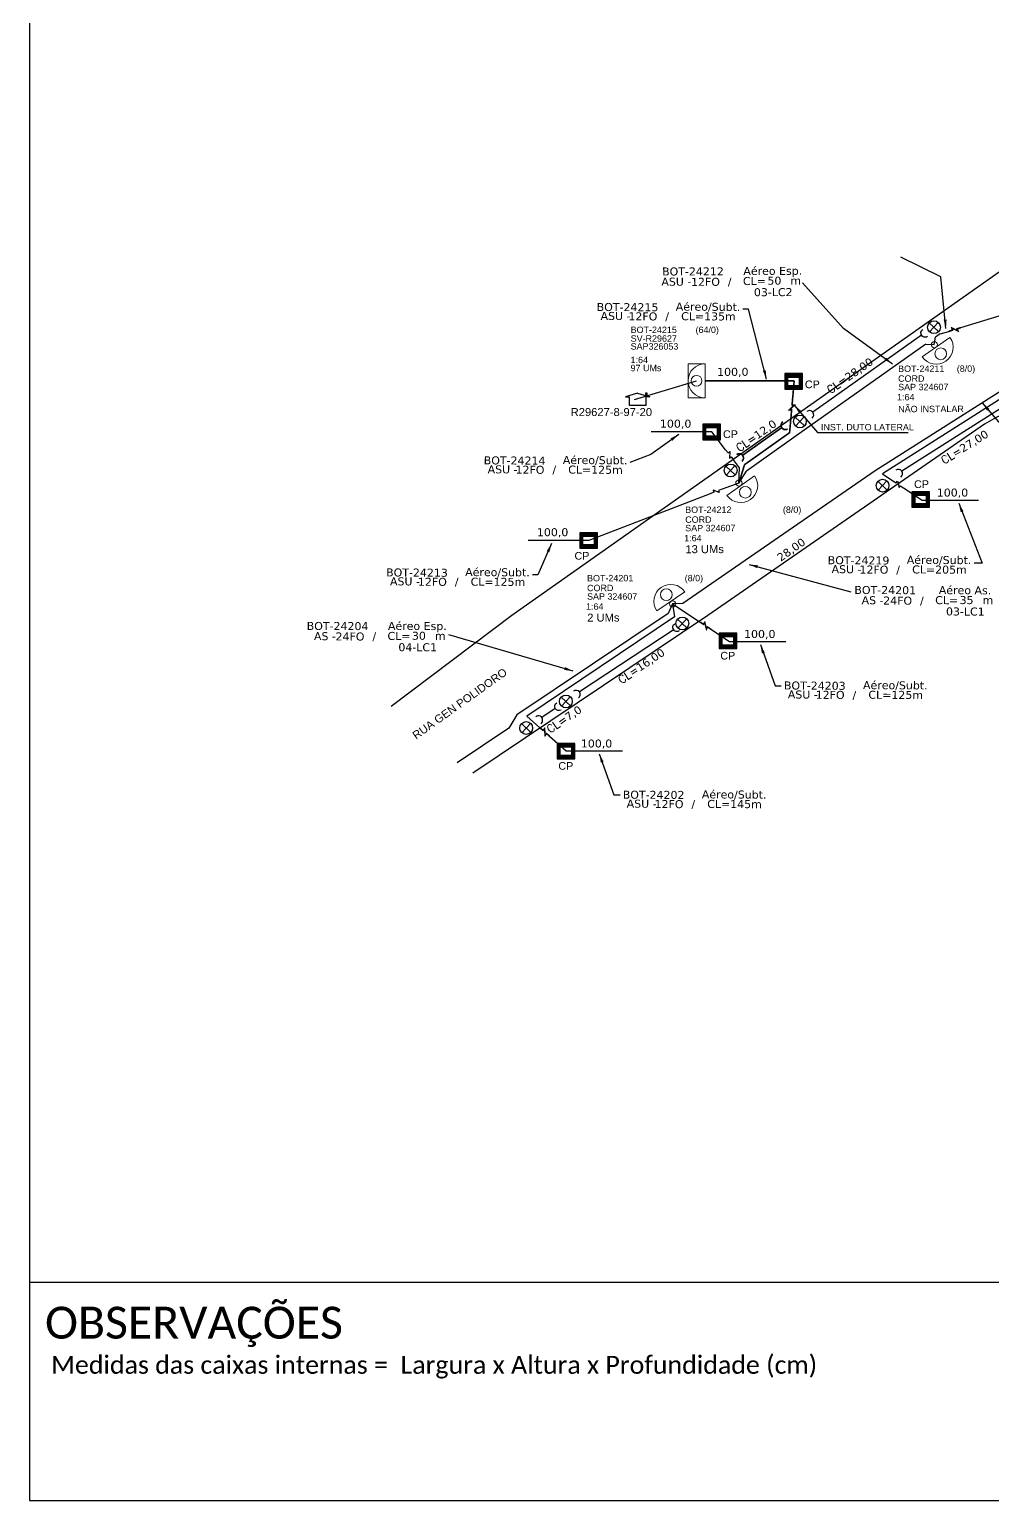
# Model space of a CAD drawing. Extents: x -89 to 749, y 705 to 1299.
# Drawn here: x -89.3 to 125.8, y 705 to 1033.4 of the extents above; entities that cross this region are included whole.
import ezdxf
from ezdxf.enums import TextEntityAlignment as Align

# ---------------------------------------------------------------- set-up
doc = ezdxf.new("R2010")
doc.units = 0
for name, color, linetype in [('10.1-Caixas Subterrâneas', 5, 'Continuous'), ('10.4-Postes', 1, 'Continuous'), ('CAP a instalar', 1, 'Continuous'), ('label_cabos', 7, 'Continuous'), ('Legenda', 1, 'Continuous'), ('QUADRA', 7, 'Continuous'), ('Subida Lateral', 5, 'Continuous'), ('surveys', 7, 'Continuous'), ('surveys legendas', 7, 'Continuous')]:
    doc.layers.add(name, color=color, linetype=linetype)
for name, color, linetype, lineweight in [("20.0-LEGENDA DOS CDO'S", 1, 'Continuous', 0), ('20.1-CDO_INTERIOR', 1, 'Continuous', 0), ('20.2-CDO_POSTE', 1, 'Continuous', 5), ('20.6-CORDOALHA_SUPORTE', 7, 'Continuous', 25), ('CORDOALHA_SUPORTE', 7, 'Continuous', 25), ('Segmento Logradouro Texto', 7, 'Continuous', 0)]:
    doc.layers.add(name, color=color, linetype=linetype, lineweight=lineweight)
doc.layers.add('DROP DE CLIENTE', color=140, linetype='Continuous', plot=False)
doc.layers.add('EXTRA', color=50, linetype='Continuous', plot=False)
doc.styles.add('ARIAL', font='arial.ttf')
doc.styles.add('DIGICADE', font='arial.ttf')
doc.styles.add('ROMANS', font='romans')
doc.styles.add('siredit', font='verdana.ttf')
doc.styles.get("Standard").update_dxf_attribs({"font": 'arial.ttf'})
doc.styles.add('WMF-Calibri0', font='calibri.ttf')
doc.linetypes.add('FENCELINE1', pattern='A,0.25,-0.1,[133,ltypeshp.shx,S=0.1,R=0,X=-0.1,Y=0],-0.1,1', length=1.45)
doc.dimstyles.new('CL', dxfattribs={"dimtxt": 1, "dimasz": 2, "dimexe": 0.18, "dimexo": 0.0625, "dimgap": 0.09, "dimtad": 0, "dimdec": 0, "dimrnd": 1, "dimzin": 0, "dimdsep": 46, "dimtxsty": 'siredit', "dimblk": 'NONE', "dimcen": 0, "dimse1": 1, "dimse2": 1, "dimsd1": 1, "dimsd2": 1, "dimclrt": 7, "dimadec": 0, "dimazin": 0, "dimtfac": 1, "dimtdec": 0, "dimtofl": 0, "dimtmove": 0, "dimatfit": 3, "dimfxl": 0, "dimtolj": 1, "dimtzin": 0, "dimarcsym": 0})
doc.dimstyles.new('ISO-25', dxfattribs={"dimtxt": 2.5, "dimasz": 2.5, "dimexe": 1.25, "dimexo": 0.625, "dimtad": 1, "dimtxsty": 'Standard', "dimcen": 2.5, "dimadec": 0, "dimazin": 0, "dimtfac": 1, "dimtmove": 0, "dimatfit": 3, "dimfxl": 0, "dimarcsym": 0})

# ---------------------------------------------------------------- blocks, each defined once
blk = doc.blocks.new('SURVEY_SURVEY')
for p, q in [((0, 0.0000152), (-0.0000151, 0.0000108)), ((-0.0000151, 0.0000108), (-0.0000104, 0.0000108)), ((-0.0000103, 0), (-0.0000103, 0.0000108)), ((0.0000103, 0), (-0.0000103, 0)), ((0, 0.0000152), (0.0000151, 0.0000108)), ((0.0000101, 0.0000159), (0.0000117, 0.0000159)), ((0.0000101, 0.0000123), (0.0000101, 0.0000159)), ((0.0000151, 0.0000108), (0.0000103, 0.0000108)), ((0.0000103, 0.0000108), (0.0000103, 0)), ((0.0000117, 0.0000159), (0.0000117, 0.0000119))]:
    blk.add_line(p, q)
blk = doc.blocks.new('CDOE_CT_POSTE')
at = {"layer": "20.0-LEGENDA DOS CDO'S", "color": 0, "style": 'ARIAL'}
for tag, p in [('CDO_N', (0.12, 5.25)), ('CORDOALHA', (0.12, 4.02)), ('SAP', (0.12, 2.96)), ('1:XX', (0.14, 1.23)), ('UMS', (0.14, 0.22))]:
    blk.add_attdef(tag, p, '', height=0.68, rotation=0.118, dxfattribs=at)
blk.add_attdef('FIBRAS_UTILIZADAS', text='', height=0.68, rotation=0.118, dxfattribs=at).set_placement((7.83, 5.26), align=Align.CENTER)
blk = doc.blocks.new('*X58')
at = {"color": 0, "linetype": 'Continuous'}
for p, q in [((-1.25, 0.34099), (-0.49099, 1.1)), ((-1.25, 0.517767), (-0.667767, 1.1)), ((-1.25, 0.694544), (-0.844544, 1.1)), ((-1.25, 0.87132), (-1.02132, 1.1)), ((-1.25, 1.048097), (-1.198097, 1.1)), ((-1.25, 0.164214), (-0.8035, 0.610714)), ((-1.25, -0.012563), (-0.8035, 0.433937)), ((-1.25, -0.18934), (-0.8035, 0.25716)), ((-1.25, -0.366117), (-0.8035, 0.080383)), ((-0.789214, 0.625), (-0.314214, 1.1)), ((-0.612437, 0.625), (-0.137437, 1.1)), ((-0.43566, 0.625), (0.03934, 1.1)), ((-0.258883, 0.625), (0.216117, 1.1)), ((-0.082107, 0.625), (0.392893, 1.1)), ((0.09467, 0.625), (0.56967, 1.1)), ((0.271447, 0.625), (0.746447, 1.1)), ((0.448223, 0.625), (0.923223, 1.1)), ((0.625, 0.625), (1.1, 1.1)), ((0.801777, 0.625), (1.25, 1.073223)), ((0.8035, 0.449947), (1.25, 0.896447)), ((0.8035, 0.27317), (1.25, 0.71967)), ((0.8035, 0.096393), (1.25, 0.542893)), ((0.8035, -0.080383), (1.25, 0.366117)), ((0.8035, -0.25716), (1.25, 0.18934)), ((0.8035, -0.433937), (1.25, 0.012563)), ((-1.25, -0.542893), (-0.8035, -0.096393)), ((-1.25, -0.71967), (-0.8035, -0.27317)), ((-1.25, -0.896447), (-0.8035, -0.449947)), ((-1.25, -1.073223), (-0.801777, -0.625)), ((-1.1, -1.1), (-0.625, -0.625)), ((-0.923223, -1.1), (-0.448223, -0.625)), ((-0.746447, -1.1), (-0.271447, -0.625)), ((-0.56967, -1.1), (-0.09467, -0.625)), ((-0.392893, -1.1), (0.082107, -0.625)), ((-0.216117, -1.1), (0.258883, -0.625)), ((-0.03934, -1.1), (0.43566, -0.625)), ((0.137437, -1.1), (0.612437, -0.625)), ((0.314214, -1.1), (0.789214, -0.625)), ((0.49099, -1.1), (1.25, -0.34099)), ((0.667767, -1.1), (1.25, -0.517767)), ((0.8035, -0.610714), (1.25, -0.164214)), ((0.844544, -1.1), (1.25, -0.694544)), ((1.02132, -1.1), (1.25, -0.87132)), ((1.198097, -1.1), (1.25, -1.048097))]:
    blk.add_line(p, q, dxfattribs=at)
blk = doc.blocks.new('MANHOLE_MQ')
at = {"color": 0, "linetype": 'Continuous'}
for p, q in [((0.0000062, 0.0000057), (-0.0000063, 0.0000057)), ((-0.0000063, 0.0000057), (-0.0000063, -0.0000053)), ((-0.000004, 0.0000033), (0.000004, 0.0000033)), ((-0.000004, -0.0000029), (-0.000004, 0.0000033)), ((0.000004, 0.0000033), (0.000004, -0.0000029)), ((0.0000062, -0.0000053), (0.0000062, 0.0000057)), ((-0.0000063, -0.0000053), (0.0000062, -0.0000053)), ((0.000004, -0.0000029), (-0.000004, -0.0000029)), ((0.000004, -0.0000029), (0.000004, -0.0000029))]:
    blk.add_line(p, q, dxfattribs=at)
at = {"color": 0, "linetype": 'Continuous', "xscale": 5e-06, "yscale": 5e-06, "zscale": 1e-05}
blk.add_blockref('*X58', (0, 0.0000002), dxfattribs=at)
blk = doc.blocks.new('*U71')
at = {"color": 0}
blk.add_line((2.14, -0.58), (-2.1, -0.68), dxfattribs=at)
for centre, radius in [((0, 0.38), 0.733), ((0.03, -1.03), 0.393)]:
    blk.add_circle(centre, radius, dxfattribs=at)
blk.add_arc((0.02, -0.63), 2.12, 1.3782, 181.3782, dxfattribs=at)
blk = doc.blocks.new('Inst CDOE-8 CAIXA DIST OPT CDOE 48F_8D C_SPL OPTAP')
at = {"layer": "20.0-LEGENDA DOS CDO'S", "color": 0, "style": 'ARIAL'}
for tag, p, height in [('FID', (0.12, 5.25), 0.8), ('SAP', (0.12, 2.96), 0.8), ('CORDOALHA', (0.12, 4.02), 0.8), ('1:XX', (-0.01, 1.7), 0.8), ('UMS', (0.14, 0.22), 1)]:
    blk.add_attdef(tag, p, '', height=height, rotation=0.118, dxfattribs=at)
at = {"layer": "20.0-LEGENDA DOS CDO'S", "color": 0}
for tag, p, style, flags in [('ID_ATIVIDADE', (0.12, 6.47), 'ARIAL', 3), ('FATOR', (7.92, 6.47), 'ARIAL', 1), ('QTDE', (0.23, -0.97), 'DIGICADE', 3)]:
    blk.add_attdef(tag, p, '', height=0.8, rotation=0.118, dxfattribs=dict(at, style=style, flags=flags))
at = {"layer": "20.0-LEGENDA DOS CDO'S", "color": 0, "style": 'ARIAL'}
blk.add_attdef('FIBRAS_UTILIZADAS', text='', height=0.8, rotation=0.118, dxfattribs=at).set_placement((13.48, 5.26), align=Align.CENTER)
blk = doc.blocks.new('LEGENDA DOS CABOS')
at = {"layer": 'EXTRA', "color": 0, "style": 'siredit'}
for tag, p in [('ID', (4.6, 0.97)), ('XX', (9.03, 0.97))]:
    blk.add_attdef(tag, text='', height=0.48, rotation=359.69, dxfattribs=at).set_placement(p, align=Align.MIDDLE_CENTER)
at = {"layer": 'Legenda', "color": 0, "style": 'siredit'}
for tag, p in [('TIPO_CABO', (1.31, 0)), ('CABO', (4.69, -0.05)), ('/', (6.81, -0.05)), ('METROS', (10.03, -0.05))]:
    blk.add_attdef(tag, text='', height=0.8, rotation=359.69, dxfattribs=at).set_placement(p, align=Align.MIDDLE_CENTER)
blk = doc.blocks.new('_None')
blk = doc.blocks.new('Inst CORD ALUMINIO 4.8 MM 3F')
at = {"layer": '20.6-CORDOALHA_SUPORTE', "color": 0, "lineweight": 0, "style": 'ROMANS'}
blk.add_attdef('LANCE', text='', height=1, dxfattribs=at).set_placement((-0.54, -2.21), align=Align.RIGHT)
at = {"layer": '20.6-CORDOALHA_SUPORTE', "color": 0, "style": 'siredit'}
blk.add_attdef('QTDE', (-0.54, -2.21), '', height=1, rotation=359.69, dxfattribs=at)
at = {"layer": '20.6-CORDOALHA_SUPORTE', "color": 0, "lineweight": 0, "style": 'ROMANS'}
for tag, p, flags in [('FATOR', (-5.2, -4.44), 3), ('ID_ATIVIDADE', (-5.2, -6.67), 3), ('FID', (-5.2, -8.9), 1)]:
    blk.add_attdef(tag, p, '', height=1, dxfattribs=dict(at, flags=flags))
blk = doc.blocks.new('Inst CB ESP CFOA-SM-AS-80-TS-24')
at = {"layer": 'label_cabos', "color": 0, "style": 'siredit'}
for tag, flags, p in [('ID_ATIVIDADE', 3, (1.31, 2.67)), ('FATOR', 1, (11.56, 2.55))]:
    blk.add_attdef(tag, text='', height=1, rotation=359.69, dxfattribs=dict(at, flags=flags)).set_placement(p, align=Align.MIDDLE_CENTER)
for tag, p in [('TIPO_CABO', (1.76, 0)), ('DESTINO_CABO', (3.13, 1.26)), ('CABO', (4.69, -0.05)), ('/', (7.71, -0.05)), ('LANCE', (10.81, 0)), ('TIPO_CABO', (13.11, 1.24)), ('UND', (15.96, 0)), ('FID', (13.15, -1.41))]:
    blk.add_attdef(tag, text='', height=1, rotation=359.69, dxfattribs=at).set_placement(p, align=Align.MIDDLE_CENTER)
blk.add_attdef('QTDE', (12.43, -0.47), '', height=1, rotation=359.69, dxfattribs=at)
blk = doc.blocks.new('Inst CB AS CFOA-SM-AS-80-TS-24')
at = {"layer": 'label_cabos', "color": 0, "style": 'siredit'}
for tag, flags, p in [('ID_ATIVIDADE', 3, (1.31, 2.67)), ('FATOR', 1, (11.56, 2.55))]:
    blk.add_attdef(tag, text='', height=1, rotation=359.69, dxfattribs=dict(at, flags=flags)).set_placement(p, align=Align.MIDDLE_CENTER)
for tag, p in [('TIPO_CABO', (1.76, 0)), ('DESTINO_CABO', (3.13, 1.26)), ('CABO', (4.69, -0.05)), ('/', (7.71, -0.05)), ('LANCE', (10.81, 0)), ('TIPO_CABO', (13.11, 1.24)), ('UND', (15.96, 0)), ('FID', (13.15, -1.41))]:
    blk.add_attdef(tag, text='', height=1, rotation=359.69, dxfattribs=at).set_placement(p, align=Align.MIDDLE_CENTER)
blk.add_attdef('QTDE', (12.43, -0.47), '', height=1, rotation=359.69, dxfattribs=at)
blk = doc.blocks.new('Inst CB ESP CFOA-SM-ASU-120-S-12')
at = {"layer": 'label_cabos', "color": 0, "style": 'siredit'}
for tag, flags, p in [('ID_ATIVIDADE', 3, (1.31, 2.67)), ('FATOR', 1, (11.56, 2.55))]:
    blk.add_attdef(tag, text='', height=1, rotation=359.69, dxfattribs=dict(at, flags=flags)).set_placement(p, align=Align.MIDDLE_CENTER)
for tag, p in [('TIPO_CABO', (1.26, 0)), ('DESTINO_CABO', (3.13, 1.26)), ('CABO', (4.69, -0.05)), ('/', (7.71, -0.05)), ('LANCE', (10.81, 0)), ('TIPO_CABO', (13.11, 1.24)), ('UND', (15.96, 0)), ('FID', (13.15, -1.41))]:
    blk.add_attdef(tag, text='', height=1, rotation=359.69, dxfattribs=at).set_placement(p, align=Align.MIDDLE_CENTER)
blk.add_attdef('QTDE', (12.43, -0.47), '', height=1, rotation=359.69, dxfattribs=at)

msp = doc.modelspace()

# ---------------------------------------------------------------- linework, layer by layer
msp.add_lwpolyline([(-89.32, 705.02), (749.25, 705.02), (749.25, 1299.02), (-89.32, 1299.02), (-89.32, 705.02)])
at = {"color": 7}
msp.add_lwpolyline([(-89.24, 753.78), (237.71, 753.78)], dxfattribs=at)
at = {"layer": '10.4-Postes', "color": 1}
for p, q in [((111.64, 967.93), (113.73, 965.98)), ((113.66, 968), (111.71, 965.91)), ((81.72, 946.9), (83.8, 944.95)), ((83.74, 946.97), (81.78, 944.88)), ((68.26, 936.03), (66.31, 933.94)), ((66.24, 935.96), (68.33, 934.01)), ((100.18, 932.58), (102.27, 930.62)), ((102.2, 932.64), (100.25, 930.56)), ((55.45, 901.8), (57.54, 899.85)), ((57.47, 901.87), (55.52, 899.78)), ((29.45, 884.4), (31.54, 882.45)), ((31.47, 884.46), (29.52, 882.38)), ((20.59, 878.47), (22.67, 876.52)), ((22.61, 878.53), (20.66, 876.45))]:
    msp.add_line(p, q, dxfattribs=at)
for centre in [(112.69, 966.96), (82.76, 945.93), (67.29, 934.98), (101.22, 931.6), (56.5, 900.83), (30.49, 883.42), (21.63, 877.49)]:
    msp.add_circle(centre, 1.43, dxfattribs=at)
at = {"layer": '20.1-CDO_INTERIOR', "lineweight": 18}
msp.add_lwpolyline([(57.78, 951.2), (57.77, 958.79), (61.57, 958.8), (61.57, 951.2)], close=True, dxfattribs=at)
msp.add_circle((59.67, 955), 1.21, dxfattribs=at)
msp.add_arc((61.57, 955), 3.8, 90.0276, 270.0276, dxfattribs=at)
at = {"layer": 'CAP a instalar', "color": 7, "linetype": 'FENCELINE1', "ltscale": 3}
for points in [[(118.72, 966.88), (149.75, 976.32), (158.38, 979.34)], [(114.05, 965.45), (115.99, 966.04)], [(110.86, 963.2), (83.69, 943.97), (70.84, 934.84)], [(110.86, 963.2), (112.77, 963.08), (113.04, 964.74)], [(114.05, 965.45), (113.04, 964.74)], [(69.14, 932.18), (70.84, 934.84)]]:
    msp.add_lwpolyline(points, dxfattribs=at)
at = {"layer": 'CAP a instalar', "color": 1, "linetype": 'FENCELINE1', "ltscale": 3, "const_width": 0.357}
for points in [[(81.48, 955), (61.57, 955)], [(81.08, 950.48), (81.48, 955)], [(80.44, 943.32), (80.83, 947.63)], [(80.45, 943.42), (70.38, 936.27)], [(69.14, 932.18), (70.38, 936.27)]]:
    msp.add_lwpolyline(points, dxfattribs=at)
at = {"layer": 'CAP a instalar', "color": 255, "linetype": 'FENCELINE1', "ltscale": 3}
for points in [[(130.92, 954.75), (99.6, 934.93)], [(99.6, 934.93), (56.61, 905.3)], [(56.61, 905.3), (54.33, 905.18), (53.32, 903.05)], [(53.32, 903.05), (19.57, 880.43)], [(19.57, 880.43), (17.75, 877.49)], [(17.75, 877.49), (6.18, 869.71)]]:
    msp.add_lwpolyline(points, dxfattribs=at)
at = {"layer": 'CAP a instalar', "color": 8, "linetype": 'FENCELINE1', "ltscale": 3}
for points in [[(131.83, 953.64), (101.18, 934.23)], [(63.08, 943.61), (49.51, 943.61)], [(66.17, 939.59), (63.08, 943.61)], [(69.27, 935.57), (67.92, 937.33)], [(69.14, 932.18), (69.27, 935.57)], [(101.18, 934.23), (103.53, 932.68)], [(62.75, 929.79), (35.6, 919.38)], [(69.14, 932.18), (65.41, 930.82)], [(105.91, 931.11), (110.05, 928.38)], [(110.05, 928.38), (122.64, 928.38)], [(35.6, 919.38), (22.04, 919.38)], [(54.33, 905.18), (60.49, 901.12)], [(54.33, 905.18), (54.74, 902.28)], [(54.74, 902.28), (21.75, 880.17)], [(62.87, 899.55), (67.01, 896.82)], [(67.01, 896.82), (79.6, 896.82)], [(21.75, 880.17), (24.71, 877.55)], [(26.85, 875.66), (30.56, 872.37)], [(30.56, 872.37), (43.15, 872.37)]]:
    msp.add_lwpolyline(points, dxfattribs=at)
at = {"layer": 'CORDOALHA_SUPORTE'}
for points in [[(111.24, 964.87, -1), (110.21, 966.48)], [(85.48, 946.64, 1), (84.3, 948.14)], [(105.29, 933.5, 1), (104.19, 935.06)], [(55.82, 899.15, -1), (54.83, 900.78)], [(33.31, 884.2, 1), (32.17, 885.72)], [(24.93, 878.46, 1), (23.78, 879.99)], [(29.44, 881.51, -1), (28.45, 883.14)]]:
    msp.add_lwpolyline(points, format="xyb", dxfattribs=at)
for points in [[(109.92, 965.16), (85.64, 947.98)], [(128.53, 949.39), (105.52, 934.83)], [(54.71, 899.51), (33.51, 885.53)], [(28.13, 881.83), (25.12, 879.8)]]:
    msp.add_lwpolyline(points, dxfattribs=at)
at = {"layer": 'CORDOALHA_SUPORTE', "const_width": 0.357}
for points in [[(80.02, 944.25, -1), (78.99, 945.86)], [(69.79, 937.02, 1), (68.61, 938.52)]]:
    msp.add_lwpolyline(points, format="xyb", dxfattribs=at)
msp.add_lwpolyline([(78.7, 944.55), (69.95, 938.36)], dxfattribs=at)
at = {"layer": 'DROP DE CLIENTE'}
msp.add_lwpolyline([(45.84, 950.84), (59.67, 955)], dxfattribs=at)
at = {"layer": 'QUADRA'}
for points in [[(-8.5, 882.37), (18.39, 902.67), (125.8, 978.31), (143.33, 990.6), (144.02, 991.14), (144.66, 991.76), (145.22, 992.43), (145.7, 993.14), (146.09, 993.9), (146.41, 994.7), (146.64, 995.64), (152.67, 1027.5)], [(-8.5, 882.37), (18.39, 902.67), (125.8, 978.31), (143.33, 990.6), (144.02, 991.14), (144.66, 991.76), (145.22, 992.43), (145.7, 993.14), (146.09, 993.9), (146.41, 994.7), (146.64, 995.64), (152.67, 1027.5)], [(170.24, 929.92), (164.9, 938.99), (163.33, 940.81), (161.18, 942.88), (158.8, 944.73), (156.24, 946.34), (153.5, 947.68), (150.63, 948.76), (147.64, 949.55), (144.61, 950.05), (141.5, 950.25), (138.4, 950.15), (135.34, 949.76), (132.32, 949.07), (129.41, 948.08), (126.62, 946.83), (124, 945.31), (62.23, 902.59), (9.7, 867.43)]]:
    msp.add_lwpolyline(points, dxfattribs=at)
at = {"layer": 'Subida Lateral', "color": 5, "const_width": 0.357}
for points in [[(115.99, 966.04), (116.84, 966.31), (116.69, 966.78), (118.05, 966.15), (117.88, 966.62), (118.72, 966.88)], [(81.08, 950.48), (81.01, 949.59), (81.5, 949.55), (80.41, 948.52), (80.9, 948.5), (80.83, 947.63)], [(60.49, 901.12), (61.23, 900.64), (61.5, 901.05), (61.89, 899.6), (62.14, 900.03), (62.87, 899.55)], [(24.71, 877.55), (25.39, 876.96), (25.71, 877.33), (25.88, 875.85), (26.2, 876.24), (26.85, 875.66)]]:
    msp.add_lwpolyline(points, dxfattribs=at)
at = {"layer": 'Subida Lateral', "color": 5}
for points in [[(66.17, 939.59), (66.72, 938.89), (67.11, 939.19), (67, 937.7), (67.38, 938.02), (67.92, 937.33)], [(65.41, 930.82), (64.58, 930.49), (64.76, 930.04), (63.36, 930.56), (63.56, 930.11), (62.75, 929.79)], [(103.53, 932.68), (104.27, 932.2), (104.54, 932.61), (104.92, 931.16), (105.18, 931.59), (105.91, 931.11)]]:
    msp.add_lwpolyline(points, dxfattribs=at)

# ---------------------------------------------------------------- block references
at = {"color": 0, "lineweight": 0, "yscale": 1.786118084390603, "zscale": 1.786118084390603}
for p, xscale, rotation, values in [((92.08, 958.61), 1.786118084390603, 35.28689635824869, {'QTDE': '28,00', 'LANCE': 'CL='}), ((71.78, 945.65), 1.786118084390603, 35.28689635824869, {'QTDE': '12,0', 'LANCE': 'CL='}), ((117.82, 942.76), 1.786118084390602, 32.32806623551204, {'QTDE': '27,00', 'LANCE': 'CL='}), ((45.55, 893.83), 1.786118084390602, 34.06818541651258, {'QTDE': '16,00', 'LANCE': 'CL='}), ((29.6, 882.79), 1.786118084390602, 34.06818541651258, {'QTDE': '7,0', 'LANCE': 'CL='})]:
    msp.add_blockref('Inst CORD ALUMINIO 4.8 MM 3F', p, dxfattribs=dict(at, xscale=xscale, rotation=rotation)).add_auto_attribs(values)
at = {"layer": '10.1-Caixas Subterrâneas', "color": 30, "xscale": 314148.083655011, "yscale": 314148.083655011, "zscale": 314148.083655011, "rotation": 180.0000000000632}
for p in [(81.35, 954.93), (63.02, 943.65), (109.72, 928.57), (35.55, 919.42), (66.68, 897.01), (30.5, 872.4)]:
    msp.add_blockref('MANHOLE_MQ', p, dxfattribs=at)
at = {"layer": "20.0-LEGENDA DOS CDO'S", "color": 252}
ref = msp.add_blockref('CDOE_CT_POSTE', (104.47, 947.6), dxfattribs=dict(at, xscale=1.786118084390603, yscale=1.786118084390603, zscale=1.786118084390603))
ref.add_attrib('CDO_N', 'BOT-24211', (104.69, 956.97), dxfattribs={"color": 0, "height": 1.429, "rotation": 0.118, "style": 'ARIAL'})
ref.add_attrib('CORDOALHA', 'CORD', (104.69, 954.78), dxfattribs={"color": 0, "height": 1.429, "rotation": 0.118, "style": 'ARIAL'})
ref.add_attrib('SAP', 'SAP 324607', (104.7, 952.89), dxfattribs={"color": 0, "height": 1.429, "rotation": 0.118, "style": 'ARIAL'})
ref.add_attrib('1:XX', '1:64', (104.45, 950.63), dxfattribs={"color": 0, "height": 1.429, "rotation": 0.118, "style": 'ARIAL'})
ref.add_attrib('UMS', 'NÃO INSTALAR', (104.72, 947.98), dxfattribs={"color": 0, "height": 1.4289, "rotation": 0.118, "style": 'ARIAL'})
ref.add_attrib('FIBRAS_UTILIZADAS', '     (8/0)', dxfattribs={"color": 0, "height": 1.429, "rotation": 0.118, "style": 'ARIAL'}).set_placement((118.46, 957), align=Align.CENTER)
at = {"layer": "20.0-LEGENDA DOS CDO'S", "color": 5, "lineweight": 0, "xscale": 1.786118084390603, "yscale": 1.786118084390603, "zscale": 1.786118084390603}
msp.add_blockref('Inst CDOE-8 CAIXA DIST OPT CDOE 48F_8D C_SPL OPTAP', (56.93, 916.12), dxfattribs=at).add_auto_attribs({'FID': 'BOT-24212', 'CORDOALHA': 'CORD', 'SAP': 'SAP 324607', '1:XX': '1:64', 'UMS': '13 UMs', 'FIBRAS_UTILIZADAS': '(8/0)'})
at = {"layer": "20.0-LEGENDA DOS CDO'S", "color": 7, "lineweight": 0, "xscale": 1.786118084390603, "yscale": 1.786118084390603, "zscale": 1.786118084390603}
msp.add_blockref('Inst CDOE-8 CAIXA DIST OPT CDOE 48F_8D C_SPL OPTAP', (35.01, 900.85), dxfattribs=at).add_auto_attribs({'FID': 'BOT-24201', 'CORDOALHA': 'CORD', 'SAP': 'SAP 324607', '1:XX': '1:64', 'UMS': '2 UMs', 'FIBRAS_UTILIZADAS': '(8/0)'})
at = {"layer": '20.2-CDO_POSTE', "color": 8, "xscale": 1.786118084390603, "yscale": 1.786118084390603, "zscale": 1.786118084390603, "rotation": 213.9087294101872}
msp.add_blockref('*U71', (113.84, 961.59), dxfattribs=at)
at = {"layer": '20.2-CDO_POSTE', "color": 5, "xscale": 1.786118084390603, "yscale": 1.786118084390603, "zscale": 1.786118084390603, "rotation": 213.9087294101872}
msp.add_blockref('*U71', (70.2, 930.69), dxfattribs=at)
at = {"layer": '20.2-CDO_POSTE', "color": 7, "xscale": 1.786118084390602, "yscale": 1.786118084390603, "zscale": 1.786118084390603, "rotation": 33.11368072353724}
msp.add_blockref('*U71', (53.29, 906.69), dxfattribs=at)
at = {"layer": 'label_cabos', "color": 2}
ref = msp.add_blockref('Inst CB ESP CFOA-SM-ASU-120-S-12', (53.3, 977.12), dxfattribs=dict(at, xscale=1.786118084390602, yscale=1.786118084390603, zscale=1.786118084390603, rotation=0.4634636605450991))
ref.add_attrib('DESTINO_CABO', 'BOT-24212', dxfattribs={"color": 0, "height": 1.786, "rotation": 0.1535, "style": 'siredit'}).set_placement((58.87, 979.42), align=Align.MIDDLE_CENTER)
ref.add_attrib('TIPO_CABO', 'Aéreo Esp.', dxfattribs={"color": 0, "height": 1.786, "rotation": 0.1535, "style": 'siredit'}).set_placement((76.69, 979.54), align=Align.MIDDLE_CENTER)
ref.add_attrib('CABO', '12FO', dxfattribs={"color": 0, "height": 1.786, "rotation": 0.1535, "style": 'siredit'}).set_placement((61.67, 977.1), align=Align.MIDDLE_CENTER)
ref.add_attrib('/', '/', dxfattribs={"color": 0, "height": 1.79, "rotation": 0.1535, "style": 'siredit'}).set_placement((67.07, 977.14), align=Align.MIDDLE_CENTER)
ref.add_attrib('TIPO_CABO', 'ASU - ', dxfattribs={"color": 0, "height": 1.786, "rotation": 0.1535, "style": 'siredit'}).set_placement((55.55, 977.13), align=Align.MIDDLE_CENTER)
ref.add_attrib('FID', '03-LC2', dxfattribs={"color": 0, "height": 1.786, "rotation": 0.1535, "style": 'siredit'}).set_placement((76.8, 974.79), align=Align.MIDDLE_CENTER)
ref.add_attrib('LANCE', 'CL=', dxfattribs={"color": 0, "height": 1.786, "rotation": 0.1535, "style": 'siredit'}).set_placement((72.6, 977.28), align=Align.MIDDLE_CENTER)
ref.add_attrib('QTDE', '50', (75.5, 976.46), dxfattribs={"color": 0, "height": 1.786, "rotation": 0.1535, "style": 'siredit'})
ref.add_attrib('UND', 'm', dxfattribs={"color": 0, "height": 1.79, "rotation": 0.1535, "style": 'siredit'}).set_placement((81.81, 977.36), align=Align.MIDDLE_CENTER)
at = {"layer": 'label_cabos', "color": 2, "lineweight": 0}
ref = msp.add_blockref('LEGENDA DOS CABOS', (36.68, 968.54), dxfattribs=dict(at, xscale=1.786118084390603, yscale=1.786118084390603, zscale=1.786118084390603))
ref.add_attrib('ID', 'BOT-24215', dxfattribs={"color": 0, "height": 1.786, "rotation": 359.69, "style": 'siredit'}).set_placement((44.26, 971.45), align=Align.MIDDLE_CENTER)
ref.add_attrib('CABO', '12FO', dxfattribs={"color": 0, "height": 1.786, "rotation": 359.69, "style": 'siredit'}).set_placement((47.69, 969.39), align=Align.MIDDLE_CENTER)
ref.add_attrib('METROS', 'CL=135m', dxfattribs={"color": 0, "height": 1.786, "rotation": 359.69, "style": 'siredit'}).set_placement((62.33, 969.39), align=Align.MIDDLE_CENTER)
ref.add_attrib('XX', 'Aéreo/Subt.', dxfattribs={"color": 0, "height": 1.7861, "rotation": 359.69, "style": 'siredit'}).set_placement((62.24, 971.53), align=Align.MIDDLE_CENTER)
ref.add_attrib('/', '/', dxfattribs={"color": 0, "height": 1.79, "rotation": 359.69, "style": 'siredit'}).set_placement((53.1, 969.39), align=Align.MIDDLE_CENTER)
ref.add_attrib('TIPO_CABO', 'ASU -', dxfattribs={"color": 0, "height": 1.786, "rotation": 359.69, "style": 'siredit'}).set_placement((41.58, 969.47), align=Align.MIDDLE_CENTER)
ref = msp.add_blockref('LEGENDA DOS CABOS', (11.47, 934.3), dxfattribs=dict(at, xscale=1.786118084390603, yscale=1.786118084390603, zscale=1.786118084390603))
ref.add_attrib('ID', 'BOT-24214', dxfattribs={"color": 0, "height": 1.786, "rotation": 359.69, "style": 'siredit'}).set_placement((19.04, 937.21), align=Align.MIDDLE_CENTER)
ref.add_attrib('CABO', '12FO', dxfattribs={"color": 0, "height": 1.786, "rotation": 359.69, "style": 'siredit'}).set_placement((22.48, 935.15), align=Align.MIDDLE_CENTER)
ref.add_attrib('METROS', 'CL=125m', dxfattribs={"color": 0, "height": 1.786, "rotation": 359.69, "style": 'siredit'}).set_placement((37.11, 935.15), align=Align.MIDDLE_CENTER)
ref.add_attrib('XX', 'Aéreo/Subt.', dxfattribs={"color": 0, "height": 1.7861, "rotation": 359.69, "style": 'siredit'}).set_placement((37.02, 937.29), align=Align.MIDDLE_CENTER)
ref.add_attrib('/', '/', dxfattribs={"color": 0, "height": 1.79, "rotation": 359.69, "style": 'siredit'}).set_placement((27.89, 935.15), align=Align.MIDDLE_CENTER)
ref.add_attrib('TIPO_CABO', 'ASU -', dxfattribs={"color": 0, "height": 1.786, "rotation": 359.69, "style": 'siredit'}).set_placement((16.36, 935.23), align=Align.MIDDLE_CENTER)
ref = msp.add_blockref('LEGENDA DOS CABOS', (-10.33, 909.28), dxfattribs=dict(at, xscale=1.786118084390603, yscale=1.786118084390603, zscale=1.786118084390603))
ref.add_attrib('ID', 'BOT-24213', dxfattribs={"color": 0, "height": 1.786, "rotation": 359.69, "style": 'siredit'}).set_placement((-2.76, 912.19), align=Align.MIDDLE_CENTER)
ref.add_attrib('CABO', '12FO', dxfattribs={"color": 0, "height": 1.786, "rotation": 359.69, "style": 'siredit'}).set_placement((0.68, 910.13), align=Align.MIDDLE_CENTER)
ref.add_attrib('METROS', 'CL=125m', dxfattribs={"color": 0, "height": 1.786, "rotation": 359.69, "style": 'siredit'}).set_placement((15.32, 910.13), align=Align.MIDDLE_CENTER)
ref.add_attrib('XX', 'Aéreo/Subt.', dxfattribs={"color": 0, "height": 1.7861, "rotation": 359.69, "style": 'siredit'}).set_placement((15.22, 912.27), align=Align.MIDDLE_CENTER)
ref.add_attrib('/', '/', dxfattribs={"color": 0, "height": 1.79, "rotation": 359.69, "style": 'siredit'}).set_placement((6.09, 910.13), align=Align.MIDDLE_CENTER)
ref.add_attrib('TIPO_CABO', 'ASU -', dxfattribs={"color": 0, "height": 1.786, "rotation": 359.69, "style": 'siredit'}).set_placement((-5.44, 910.22), align=Align.MIDDLE_CENTER)
ref = msp.add_blockref('LEGENDA DOS CABOS', (88.28, 912.01), dxfattribs=dict(at, xscale=1.786118084390603, yscale=1.786118084390603, zscale=1.786118084390603))
ref.add_attrib('ID', 'BOT-24219', dxfattribs={"color": 0, "height": 1.786, "rotation": 359.69, "style": 'siredit'}).set_placement((95.85, 914.92), align=Align.MIDDLE_CENTER)
ref.add_attrib('CABO', '12FO', dxfattribs={"color": 0, "height": 1.786, "rotation": 359.69, "style": 'siredit'}).set_placement((99.29, 912.86), align=Align.MIDDLE_CENTER)
ref.add_attrib('METROS', 'CL=205m', dxfattribs={"color": 0, "height": 1.786, "rotation": 359.69, "style": 'siredit'}).set_placement((113.92, 912.86), align=Align.MIDDLE_CENTER)
ref.add_attrib('XX', 'Aéreo/Subt.', dxfattribs={"color": 0, "height": 1.7861, "rotation": 359.69, "style": 'siredit'}).set_placement((113.83, 915), align=Align.MIDDLE_CENTER)
ref.add_attrib('/', '/', dxfattribs={"color": 0, "height": 1.79, "rotation": 359.69, "style": 'siredit'}).set_placement((104.69, 912.86), align=Align.MIDDLE_CENTER)
ref.add_attrib('TIPO_CABO', 'ASU -', dxfattribs={"color": 0, "height": 1.786, "rotation": 359.69, "style": 'siredit'}).set_placement((93.17, 912.94), align=Align.MIDDLE_CENTER)
at = {"layer": 'label_cabos', "color": 2}
ref = msp.add_blockref('Inst CB AS CFOA-SM-AS-80-TS-24', (96.22, 906.02), dxfattribs=dict(at, xscale=1.786118084390603, yscale=1.786118084390603, zscale=1.786118084390603))
ref.add_attrib('DESTINO_CABO', 'BOT-24201', dxfattribs={"color": 0, "height": 1.786, "rotation": 359.69, "style": 'siredit'}).set_placement((101.81, 908.28), align=Align.MIDDLE_CENTER)
ref.add_attrib('TIPO_CABO', 'Aéreo As.', dxfattribs={"color": 0, "height": 1.786, "rotation": 359.69, "style": 'siredit'}).set_placement((119.63, 908.25), align=Align.MIDDLE_CENTER)
ref.add_attrib('CABO', '24FO', dxfattribs={"color": 0, "height": 1.786, "rotation": 359.69, "style": 'siredit'}).set_placement((104.59, 905.93), align=Align.MIDDLE_CENTER)
ref.add_attrib('/', '/', dxfattribs={"color": 0, "height": 1.79, "rotation": 359.69, "style": 'siredit'}).set_placement((110, 905.93), align=Align.MIDDLE_CENTER)
ref.add_attrib('TIPO_CABO', 'AS - ', dxfattribs={"color": 0, "height": 1.786, "rotation": 359.69, "style": 'siredit'}).set_placement((99.37, 906.01), align=Align.MIDDLE_CENTER)
ref.add_attrib('FID', '03-LC1', dxfattribs={"color": 0, "height": 1.786, "rotation": 359.69, "style": 'siredit'}).set_placement((119.7, 903.5), align=Align.MIDDLE_CENTER)
ref.add_attrib('LANCE', 'CL=', dxfattribs={"color": 0, "height": 1.786, "rotation": 359.69, "style": 'siredit'}).set_placement((115.53, 906.03), align=Align.MIDDLE_CENTER)
ref.add_attrib('QTDE', '35', (118.42, 905.17), dxfattribs={"color": 0, "height": 1.786, "rotation": 359.69, "style": 'siredit'})
ref.add_attrib('UND', 'm', dxfattribs={"color": 0, "height": 1.79, "rotation": 359.69, "style": 'siredit'}).set_placement((124.74, 906.03), align=Align.MIDDLE_CENTER)
ref = msp.add_blockref('Inst CB ESP CFOA-SM-AS-80-TS-24', (-26.09, 897.99), dxfattribs=dict(at, xscale=1.786118084390603, yscale=1.786118084390603, zscale=1.786118084390603, rotation=0.1315642785740554))
ref.add_attrib('DESTINO_CABO', 'BOT-24204', dxfattribs={"color": 0, "height": 1.786, "rotation": 359.8216, "style": 'siredit'}).set_placement((-20.5, 900.26), align=Align.MIDDLE_CENTER)
ref.add_attrib('TIPO_CABO', 'Aéreo Esp.', dxfattribs={"color": 0, "height": 1.786, "rotation": 359.8216, "style": 'siredit'}).set_placement((-2.68, 900.27), align=Align.MIDDLE_CENTER)
ref.add_attrib('CABO', '24FO', dxfattribs={"color": 0, "height": 1.786, "rotation": 359.8216, "style": 'siredit'}).set_placement((-17.72, 897.92), align=Align.MIDDLE_CENTER)
ref.add_attrib('/', '/', dxfattribs={"color": 0, "height": 1.79, "rotation": 359.8216, "style": 'siredit'}).set_placement((-12.31, 897.93), align=Align.MIDDLE_CENTER)
ref.add_attrib('TIPO_CABO', 'AS - ', dxfattribs={"color": 0, "height": 1.786, "rotation": 359.8216, "style": 'siredit'}).set_placement((-22.94, 897.99), align=Align.MIDDLE_CENTER)
ref.add_attrib('FID', '04-LC1', dxfattribs={"color": 0, "height": 1.786, "rotation": 359.8216, "style": 'siredit'}).set_placement((-2.6, 895.52), align=Align.MIDDLE_CENTER)
ref.add_attrib('LANCE', 'CL=', dxfattribs={"color": 0, "height": 1.786, "rotation": 359.8216, "style": 'siredit'}).set_placement((-6.78, 898.04), align=Align.MIDDLE_CENTER)
ref.add_attrib('QTDE', '30', (-3.89, 897.2), dxfattribs={"color": 0, "height": 1.786, "rotation": 359.8216, "style": 'siredit'})
ref.add_attrib('UND', 'm', dxfattribs={"color": 0, "height": 1.79, "rotation": 359.8216, "style": 'siredit'}).set_placement((2.43, 898.06), align=Align.MIDDLE_CENTER)
at = {"layer": 'label_cabos', "color": 2, "lineweight": 0}
ref = msp.add_blockref('LEGENDA DOS CABOS', (78.5, 884.04), dxfattribs=dict(at, xscale=1.786118084390603, yscale=1.786118084390603, zscale=1.786118084390603))
ref.add_attrib('ID', 'BOT-24203', dxfattribs={"color": 0, "height": 1.786, "rotation": 359.69, "style": 'siredit'}).set_placement((86.08, 886.95), align=Align.MIDDLE_CENTER)
ref.add_attrib('CABO', '12FO', dxfattribs={"color": 0, "height": 1.786, "rotation": 359.69, "style": 'siredit'}).set_placement((89.51, 884.89), align=Align.MIDDLE_CENTER)
ref.add_attrib('METROS', 'CL=125m', dxfattribs={"color": 0, "height": 1.786, "rotation": 359.69, "style": 'siredit'}).set_placement((104.15, 884.89), align=Align.MIDDLE_CENTER)
ref.add_attrib('XX', 'Aéreo/Subt.', dxfattribs={"color": 0, "height": 1.7861, "rotation": 359.69, "style": 'siredit'}).set_placement((104.06, 887.03), align=Align.MIDDLE_CENTER)
ref.add_attrib('/', '/', dxfattribs={"color": 0, "height": 1.79, "rotation": 359.69, "style": 'siredit'}).set_placement((94.92, 884.89), align=Align.MIDDLE_CENTER)
ref.add_attrib('TIPO_CABO', 'ASU -', dxfattribs={"color": 0, "height": 1.786, "rotation": 359.69, "style": 'siredit'}).set_placement((83.4, 884.97), align=Align.MIDDLE_CENTER)
ref = msp.add_blockref('LEGENDA DOS CABOS', (42.52, 859.67), dxfattribs=dict(at, xscale=1.786118084390603, yscale=1.786118084390603, zscale=1.786118084390603))
ref.add_attrib('ID', 'BOT-24202', dxfattribs={"color": 0, "height": 1.786, "rotation": 359.69, "style": 'siredit'}).set_placement((50.09, 862.58), align=Align.MIDDLE_CENTER)
ref.add_attrib('CABO', '12FO', dxfattribs={"color": 0, "height": 1.786, "rotation": 359.69, "style": 'siredit'}).set_placement((53.53, 860.51), align=Align.MIDDLE_CENTER)
ref.add_attrib('METROS', 'CL=145m', dxfattribs={"color": 0, "height": 1.786, "rotation": 359.69, "style": 'siredit'}).set_placement((68.16, 860.51), align=Align.MIDDLE_CENTER)
ref.add_attrib('XX', 'Aéreo/Subt.', dxfattribs={"color": 0, "height": 1.7861, "rotation": 359.69, "style": 'siredit'}).set_placement((68.07, 862.65), align=Align.MIDDLE_CENTER)
ref.add_attrib('/', '/', dxfattribs={"color": 0, "height": 1.79, "rotation": 359.69, "style": 'siredit'}).set_placement((58.94, 860.51), align=Align.MIDDLE_CENTER)
ref.add_attrib('TIPO_CABO', 'ASU -', dxfattribs={"color": 0, "height": 1.786, "rotation": 359.69, "style": 'siredit'}).set_placement((47.41, 860.6), align=Align.MIDDLE_CENTER)
at = {"layer": 'surveys', "color": 255, "xscale": 178611.8084390603, "yscale": 178611.8084390603, "zscale": 178611.8084390603}
msp.add_blockref('SURVEY_SURVEY', (46.51, 949.5), dxfattribs=at)

# ---------------------------------------------------------------- texts
at = {"color": 7, "style": 'WMF-Calibri0'}
msp.add_text('OBSERVAÇÕES', height=7.1308, dxfattribs=at).set_placement((-85.83, 741.17))
at = {"color": 7, "insert": (-84.48, 737.33), "char_height": 4, "width": 658.8434, "attachment_point": 1, "style": 'WMF-Calibri0'}
msp.add_mtext('Medidas das caixas internas =  Largura x Altura x Profundidade (cm)', dxfattribs=at)
at = {"layer": '10.1-Caixas Subterrâneas', "color": 30, "style": 'ARIAL'}
for p in [(83.87, 953.35), (65.58, 942.23), (108.25, 931.07), (32.42, 915.07), (64.98, 892.78), (28.81, 868.17)]:
    msp.add_text('CP', height=1.715, dxfattribs=at).set_placement(p)
at = {"layer": "20.0-LEGENDA DOS CDO'S", "color": 1, "style": 'ARIAL'}
for s, p in [('BOT-24215', (44.95, 965.68)), ('SAP326053', (44.95, 961.97)), ('SV-R29627', (44.96, 963.73)), ('1:64', (44.94, 958.95)), ('97 UMs', (44.94, 957.14))]:
    msp.add_text(s, height=1.429, rotation=359.9724, dxfattribs=at).set_placement(p)
msp.add_text('            (64/0)', height=1.4289, rotation=359.9724, dxfattribs=at).set_placement((58.73, 965.67), align=Align.CENTER)
at = {"layer": 'label_cabos', "color": 3, "style": 'siredit'}
for p in [(64.26, 956.11), (51.5, 944.54), (113.32, 929.16), (24.02, 920.31), (70.28, 897.59), (33.83, 873.14)]:
    msp.add_text('100,0', height=1.786, dxfattribs=at).set_placement(p)
msp.add_text('28,00', height=1.786, rotation=35.1557, dxfattribs=at).set_placement((78.46, 914.57))
at = {"layer": 'Segmento Logradouro Texto', "linetype": 'Continuous', "insert": (-4, 876.32), "char_height": 1.7861, "width": 25.7306, "attachment_point": 1, "rotation": 35.5704, "style": 'DIGICADE'}
msp.add_mtext('RUA GEN POLIDORO', dxfattribs=at)
at = {"layer": 'surveys legendas', "color": 0, "style": 'ARIAL'}
msp.add_text('R29627-8-97-20', height=1.7861, dxfattribs=at).set_placement((31.56, 947.13))
at = {"layer": 'surveys legendas', "color": 2, "style": 'ARIAL'}
msp.add_text('INST. DUTO LATERAL', height=1.4289, dxfattribs=at).set_placement((87.46, 943.94))

# ---------------------------------------------------------------- leaders
at = {"layer": 'label_cabos', "color": 2, "lineweight": 0}
for points in [[(115.38, 966.67), (114.25, 978.21), (105.29, 982.63)], [(103.46, 958.75), (92.48, 966.65), (83.3, 976.85)], [(75.3, 955.38), (71.24, 970.97), (70.01, 970.97)], [(123.49, 950.05), (128.89, 943.77)], [(55.7, 943.05), (49.43, 938.56), (44.79, 936.73)], [(118.24, 927.66), (123.43, 914.26), (121.71, 914.28)], [(27.31, 918.67), (24.22, 911.71), (23, 911.71)], [(71.39, 914.01), (94.12, 907.9)], [(32.13, 890.21), (4.34, 898.3)], [(73.92, 896.13), (77.2, 886.93), (78.57, 886.93)], [(37.94, 871.76), (41.22, 862.56), (42.58, 862.56)]]:
    msp.add_leader(points, dimstyle='CL', dxfattribs=at)
at = {"layer": 'Subida Lateral', "color": 2}
msp.add_leader([(81.5, 949.55), (86.72, 943.47), (106.93, 943.47)], dimstyle='ISO-25', override={"dimasz": 2}, dxfattribs=at)

doc.saveas('drawing.dxf')
